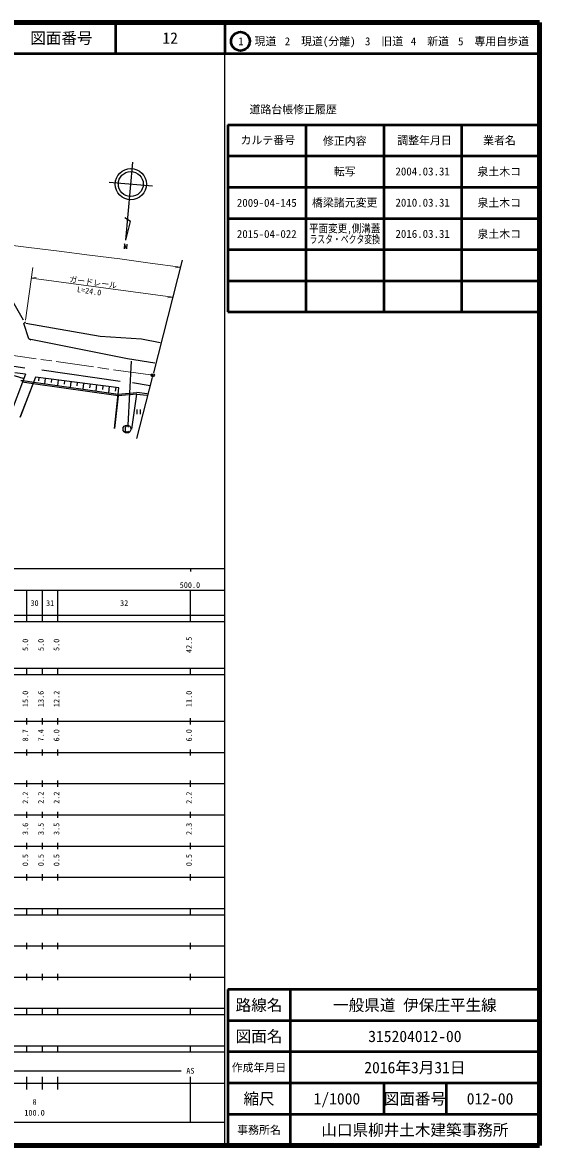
# Model space of a CAD drawing. Units: millimetres, scale not verified. Extents: x 40000 to 680000, y 20000 to 380000.
# Drawn here: x 514117 to 680000, y 20000 to 380000 of the extents above; entities that cross this region are included whole.
import ezdxf
from ezdxf.enums import TextEntityAlignment as Align

# ---------------------------------------------------------------- set-up
doc = ezdxf.new("R2010")
doc.units = ezdxf.units.MM
doc.header["$LTSCALE"] = 1000
doc.header["$PDMODE"] = 32
doc.header["$PDSIZE"] = 500
doc.linetypes.add('CHAIN', pattern=[18.5, 12, -1.5, 3.5, -1.5])
for name, color, linetype, lineweight in [('M-BGD', 7, 'Continuous', 25), ('M-BGD-EXST', 7, 'Continuous', 25), ('M-BMK', 2, 'CHAIN', 13), ('M-BMK-OTRS', 5, 'Continuous', 25), ('M-BMK-SRVR', 3, 'Continuous', 25), ('M-STR-HTXT', 7, 'Continuous', 13), ('M-STR-STRC', 7, 'Continuous', 25), ('M-TTL', 2, 'Continuous', 140), ('M-TTL-BAND', 7, 'Continuous', 25), ('M-TTL-FRAM', 2, 'Continuous', 50), ('M-TTL-LINE', 7, 'Continuous', 50)]:
    doc.layers.add(name, color=color, linetype=linetype, lineweight=lineweight)
doc.layers.add('M-OTRS', color=6, linetype='Continuous')
doc.layers.add('M-TTL-TXT', color=7, linetype='Continuous')
doc.styles.add('ＭＳ ゴシック', font='')
doc.styles.get('ＭＳ ゴシック').set_extended_font_data('MS Gothic')

msp = doc.modelspace()

# ---------------------------------------------------------------- linework, layer by layer
at = {"layer": 'M-BGD'}
for p, q in [((509193, 293660), (514316, 284626)), ((514555, 283525), (515050, 284021)), ((516157, 278566), (514555, 283525)), ((515241, 283640), (539017, 279403)), ((515241, 283640), (539017, 279403)), ((516767, 278108), (516157, 278566)), ((547810, 272220), (516815, 278335)), ((539017, 279403), (552313, 278598)), ((552313, 278598), (558323, 277423)), ((556623, 270769), (547810, 272220)), ((548998, 271455), (547925, 250890)), ((515140, 267312), (509846, 253414)), ((511451, 266830), (514589, 265866)), ((515140, 267312), (511723, 267716)), ((518341, 266256), (513418, 253452)), ((513418, 253452), (517556, 264216)), ((513590, 265264), (514330, 265185)), ((517556, 264216), (514125, 264648)), ((514330, 265185), (517736, 264684)), ((544776, 260360), (517556, 264216)), ((517736, 264684), (544829, 260849)), ((545049, 262884), (518341, 266256)), ((519368, 266126), (519243, 265140)), ((521422, 265867), (521211, 264192)), ((523477, 265607), (523348, 264584)), ((525531, 265348), (525312, 263612)), ((527586, 265089), (527452, 264028)), ((529640, 264829), (529413, 263031)), ((531695, 264570), (531556, 263472)), ((533749, 264311), (533514, 262450)), ((535804, 264051), (535661, 262917)), ((537858, 263792), (537616, 261870)), ((539913, 263533), (539765, 262361)), ((541967, 263273), (541717, 261289)), ((543637, 249837), (545049, 262884)), ((544022, 263014), (543869, 261805)), ((555744, 266194), (550741, 246630)), ((544776, 260360), (543637, 249837)), ((550777, 260867), (544776, 260360)), ((544829, 260849), (550847, 261353)), ((549169, 249647), (550777, 260867)), ((550777, 260867), (554005, 260530)), ((554122, 260987), (550847, 261353)), ((550835, 255950), (550835, 254450)), ((551975, 254450), (551975, 255950))]:
    msp.add_line(p, q, dxfattribs=at)
at = {"layer": 'M-BGD-EXST'}
for p, q in [((548998, 271455), (547925, 250890)), ((547232, 250410), (547082, 250210)), ((547082, 250210), (547082, 249110)), ((547082, 249110), (547232, 248910)), ((547432, 250560), (547232, 250410)), ((547232, 248910), (547432, 248760)), ((547882, 250560), (547432, 250560)), ((547432, 248760), (547882, 248760)), ((548082, 250410), (547882, 250560)), ((547882, 248760), (548082, 248860)), ((548182, 250260), (548082, 250410)), ((548082, 248860), (548182, 249010))]:
    msp.add_line(p, q, dxfattribs=at)
msp.add_circle((547632, 249660), 1250, dxfattribs=at)
at = {"layer": 'M-BMK'}
msp.add_line((555187, 267025), (477498, 277961), dxfattribs=at)
at = {"layer": 'M-BMK-OTRS'}
for p, q in [((565342, 303760), (556116, 267648)), ((555744, 266194), (550741, 246630))]:
    msp.add_line(p, q, dxfattribs=at)
at = {"layer": 'M-BMK-SRVR'}
for p, q in [((547311, 310261), (549490, 335166)), ((541907, 328802), (555853, 327582)), ((548830, 316151), (546925, 317321)), ((547311, 310261), (548830, 316151)), ((546835, 309001), (546708, 307456)), ((547498, 307389), (546835, 309001)), ((547632, 308926), (547498, 307389))]:
    msp.add_line(p, q, dxfattribs=at)
for centre, radius in [((548880, 328192), 5000), ((548880, 328192), 4000), ((555930, 266921), 500), ((555930, 266921), 20)]:
    msp.add_circle(centre, radius, dxfattribs=at)
at = {"layer": 'M-OTRS'}
msp.add_point((555714, 266795), dxfattribs=at)
at = {"layer": 'M-STR-HTXT'}
for p, q in [((517488, 301468), (515104, 284539)), ((564787, 301587), (563254, 301314)), ((517007, 298054), (518550, 298268)), ((562311, 291896), (517007, 298054)), ((562311, 291896), (560768, 291686))]:
    msp.add_line(p, q, dxfattribs=at)
msp.add_lwpolyline([(564787, 301587), (555088, 302891), (545384, 304185), (535672, 305460), (525947, 306707), (516205, 307917), (506537, 309077)], dxfattribs=at)
at = {"layer": 'M-STR-STRC'}
for p, q in [((511333, 269824), (514881, 269328)), ((520323, 268653), (545443, 265024)), ((549377, 264547), (555087, 263626))]:
    msp.add_line(p, q, dxfattribs=at)
at = {"layer": 'M-TTL'}
for p, q in [((680000, 380000), (40000, 380000)), ((680000, 20000), (680000, 380000)), ((40000, 20000), (680000, 20000))]:
    msp.add_line(p, q, dxfattribs=at)
at = {"layer": 'M-TTL-BAND'}
for p, q in [((579000, 20000), (579000, 370000)), ((40000, 205000), (579000, 205000)), ((568000, 205000), (568000, 204000)), ((68000, 198000), (579000, 198000)), ((515500, 188000), (515500, 198000)), ((520500, 188000), (520500, 198000)), ((525500, 188000), (525500, 198000)), ((568000, 188000), (568000, 198000)), ((40000, 190000), (579000, 190000)), ((40000, 188000), (579000, 188000)), ((40000, 173000), (579000, 173000)), ((515500, 171000), (515500, 173000)), ((520500, 171000), (520500, 173000)), ((525500, 171000), (525500, 173000)), ((568000, 171000), (568000, 173000)), ((40000, 171000), (579000, 171000)), ((40000, 156000), (579000, 156000)), ((515500, 155000), (515500, 157000)), ((520500, 155000), (520500, 157000)), ((525500, 155000), (525500, 157000)), ((568000, 155000), (568000, 157000)), ((46000, 146000), (579000, 146000)), ((515500, 145000), (515500, 147000)), ((520500, 145000), (520500, 147000)), ((525500, 145000), (525500, 147000)), ((568000, 145000), (568000, 147000)), ((515500, 135000), (515500, 137000)), ((520500, 135000), (520500, 137000)), ((525500, 135000), (525500, 137000)), ((568000, 135000), (568000, 137000)), ((52000, 136000), (579000, 136000)), ((46000, 126000), (579000, 126000)), ((515500, 125000), (515500, 127000)), ((520500, 125000), (520500, 127000)), ((525500, 125000), (525500, 127000)), ((568000, 125000), (568000, 127000)), ((52000, 116000), (579000, 116000)), ((515500, 115000), (515500, 117000)), ((520500, 115000), (520500, 117000)), ((525500, 115000), (525500, 117000)), ((568000, 115000), (568000, 117000)), ((46000, 106000), (579000, 106000)), ((515500, 105000), (515500, 107000)), ((520500, 105000), (520500, 107000)), ((525500, 105000), (525500, 107000)), ((568000, 105000), (568000, 107000)), ((40000, 96000), (579000, 96000)), ((40000, 94000), (579000, 94000)), ((515500, 94000), (515500, 96000)), ((520500, 94000), (520500, 96000)), ((525500, 94000), (525500, 96000)), ((568000, 94000), (568000, 96000)), ((49000, 84000), (579000, 84000)), ((515500, 83000), (515500, 85000)), ((520500, 83000), (520500, 85000)), ((525500, 83000), (525500, 85000)), ((568000, 83000), (568000, 85000)), ((40000, 74000), (579000, 74000)), ((515500, 73000), (515500, 75000)), ((520500, 73000), (520500, 75000)), ((525500, 73000), (525500, 75000)), ((568000, 73000), (568000, 75000)), ((40000, 64000), (579000, 64000)), ((40000, 62000), (579000, 62000)), ((515500, 62000), (515500, 64000)), ((520500, 62000), (520500, 64000)), ((525500, 62000), (525500, 64000)), ((568000, 62000), (568000, 64000)), ((40000, 52000), (579000, 52000)), ((515500, 50000), (515500, 52000)), ((520500, 50000), (520500, 52000)), ((525500, 50000), (525500, 52000)), ((568000, 50000), (568000, 52000)), ((40000, 50000), (579000, 50000)), ((393500, 44000), (565000, 44000)), ((40000, 40000), (579000, 40000)), ((515500, 38000), (515500, 42000)), ((520500, 38000), (520500, 42000)), ((525500, 38000), (525500, 42000)), ((568000, 27500), (568000, 42000)), ((68000, 27500), (579000, 27500))]:
    msp.add_line(p, q, dxfattribs=at)
at = {"layer": 'M-TTL-FRAM'}
for p, q in [((580000, 347197), (580000, 287197)), ((580000, 347197), (680000, 347197)), ((580000, 287197), (680000, 287197)), ((680000, 70000), (580000, 70000)), ((580000, 70000), (580000, 20000))]:
    msp.add_line(p, q, dxfattribs=at)
at = {"layer": 'M-TTL-LINE'}
for p, q in [((543997, 380000), (543997, 370000)), ((579000, 380000), (579000, 370000)), ((40000, 370000), (680000, 370000)), ((605000, 347197), (605000, 287197)), ((630000, 347197), (630000, 287197)), ((655000, 347197), (655000, 287197)), ((580000, 337197), (680000, 337197)), ((580000, 327197), (680000, 327197)), ((580000, 317197), (680000, 317197)), ((580000, 307197), (680000, 307197)), ((580000, 297197), (680000, 297197)), ((600000, 70000), (600000, 20000)), ((680000, 60000), (580000, 60000)), ((680000, 50000), (580000, 50000)), ((680000, 40000), (580000, 40000)), ((630000, 40000), (630000, 30000)), ((650000, 40000), (650000, 30000)), ((680000, 30000), (580000, 30000))]:
    msp.add_line(p, q, dxfattribs=at)
msp.add_circle((584031, 373958), 3000, dxfattribs=at)

# ---------------------------------------------------------------- texts
at = {"layer": 'M-BGD-EXST', "style": 'ＭＳ ゴシック'}
for s, p in [('一般県道 伊保庄平生線', (640000, 65000)), ('315204012-00', (640000, 55000)), ('2016年3月31日', (640000, 45000)), ('1/1000', (615000, 35000)), ('012-00', (664125, 35000)), ('山口県柳井土木建築事務所', (640000, 25000))]:
    msp.add_text(s, height=3666, dxfattribs=at).set_placement(p, align=Align.MIDDLE_CENTER)
at = {"layer": 'M-STR-HTXT', "style": 'ＭＳ ゴシック'}
for s, rotation, p in [('ガードレール', 352.3, (528982, 296262)), ('L=24.0', 351.4, (531436, 293059))]:
    msp.add_text(s, height=1833, rotation=rotation, dxfattribs=at).set_placement(p, align=Align.BOTTOM_LEFT)
at = {"layer": 'M-TTL-BAND', "style": 'ＭＳ ゴシック'}
for s, p in [('500.0', (567844, 198195)), ('30', (518000, 192405)), ('31', (523000, 192405)), ('32', (546750, 192405)), ('AS', (568000, 42500)), ('8', (518000, 32523)), ('100.0', (518000, 29033))]:
    msp.add_text(s, height=1833, dxfattribs=at).set_placement(p, align=Align.BOTTOM_CENTER)
for s, p in [('5.0', (516500, 180500)), ('5.0', (521500, 180500)), ('5.0', (526500, 180500)), ('42.5', (569000, 180500)), ('15.0', (516500, 163174)), ('13.6', (521500, 163174)), ('12.2', (526500, 163174)), ('11.0', (569000, 163174)), ('8.7', (516500, 151500)), ('7.4', (521500, 151500)), ('6.0', (526500, 151500)), ('6.0', (569000, 151500)), ('2.2', (516500, 131500)), ('2.2', (521500, 131500)), ('2.2', (526500, 131500)), ('2.2', (569000, 131500)), ('3.6', (516500, 121500)), ('3.5', (521500, 121500)), ('3.5', (526500, 121500)), ('2.3', (569000, 121500)), ('0.5', (516500, 111500)), ('0.5', (521500, 111500)), ('0.5', (526500, 111500)), ('0.5', (569000, 111500))]:
    msp.add_text(s, height=1833, rotation=90, dxfattribs=at).set_placement(p, align=Align.BOTTOM_CENTER)
at = {"layer": 'M-TTL-TXT', "style": 'ＭＳ ゴシック'}
for s, height, p in [('図面番号', 3666, (526622, 375000)), ('12', 3666, (561497, 375000)), ('1\u3000現道', 2566, (589448, 373958)), ('2\u3000現道(分離)', 2566, (609619, 373958)), ('3\u3000旧道', 2566, (630121, 373958)), ('4\u3000新道', 2566, (644824, 373958)), ('5\u3000専用自歩道', 2566, (665228, 373958)), ('道路台帳修正履歴', 2566, (600968, 352113)), ('カルテ番号', 2566, (592839, 342277)), ('修正内容', 2566, (617509, 342023)), ('調整年月日', 2566, (643089, 342197)), ('業者名', 2566, (667134, 342197)), ('転写', 2566, (617500, 332245)), ('2004.03.31', 2566, (642500, 332245)), ('泉土木コ', 2566, (667077, 332189)), ('2009-04-145', 2566, (592500, 322189)), ('橋梁諸元変更', 2566, (617500, 322245)), ('2010.03.31', 2566, (642500, 322245)), ('泉土木コ', 2566, (667077, 322189)), ('2015-04-022', 2566, (592500, 312189)), ('2016.03.31', 2566, (642500, 312245)), ('泉土木コ', 2566, (667077, 312189)), ('路線名', 3666, (590000, 65000)), ('路線名', 3666, (590000, 65000)), ('図面名', 3666, (590000, 55000)), ('図面名', 3666, (590000, 55000)), ('作成年月日', 2566, (590000, 45000)), ('作成年月日', 2566, (590000, 45000)), ('縮尺', 3666, (590000, 35000)), ('縮尺', 3666, (590000, 35000)), ('図面番号', 3666, (640000, 35000)), ('図面番号', 3666, (640000, 35000)), ('事務所名', 2566, (590000, 25000)), ('事務所名', 2566, (590000, 25000))]:
    msp.add_text(s, height=height, dxfattribs=at).set_placement(p, align=Align.MIDDLE_CENTER)
for s, width, p in [('平面変更,側溝蓋', 0.85, (617500, 313995)), ('ラスタ・ベクタ変換', 0.7, (617500, 310495))]:
    msp.add_text(s, height=2566, dxfattribs=dict(at, width=width)).set_placement(p, align=Align.MIDDLE_CENTER)

doc.saveas('drawing.dxf')
